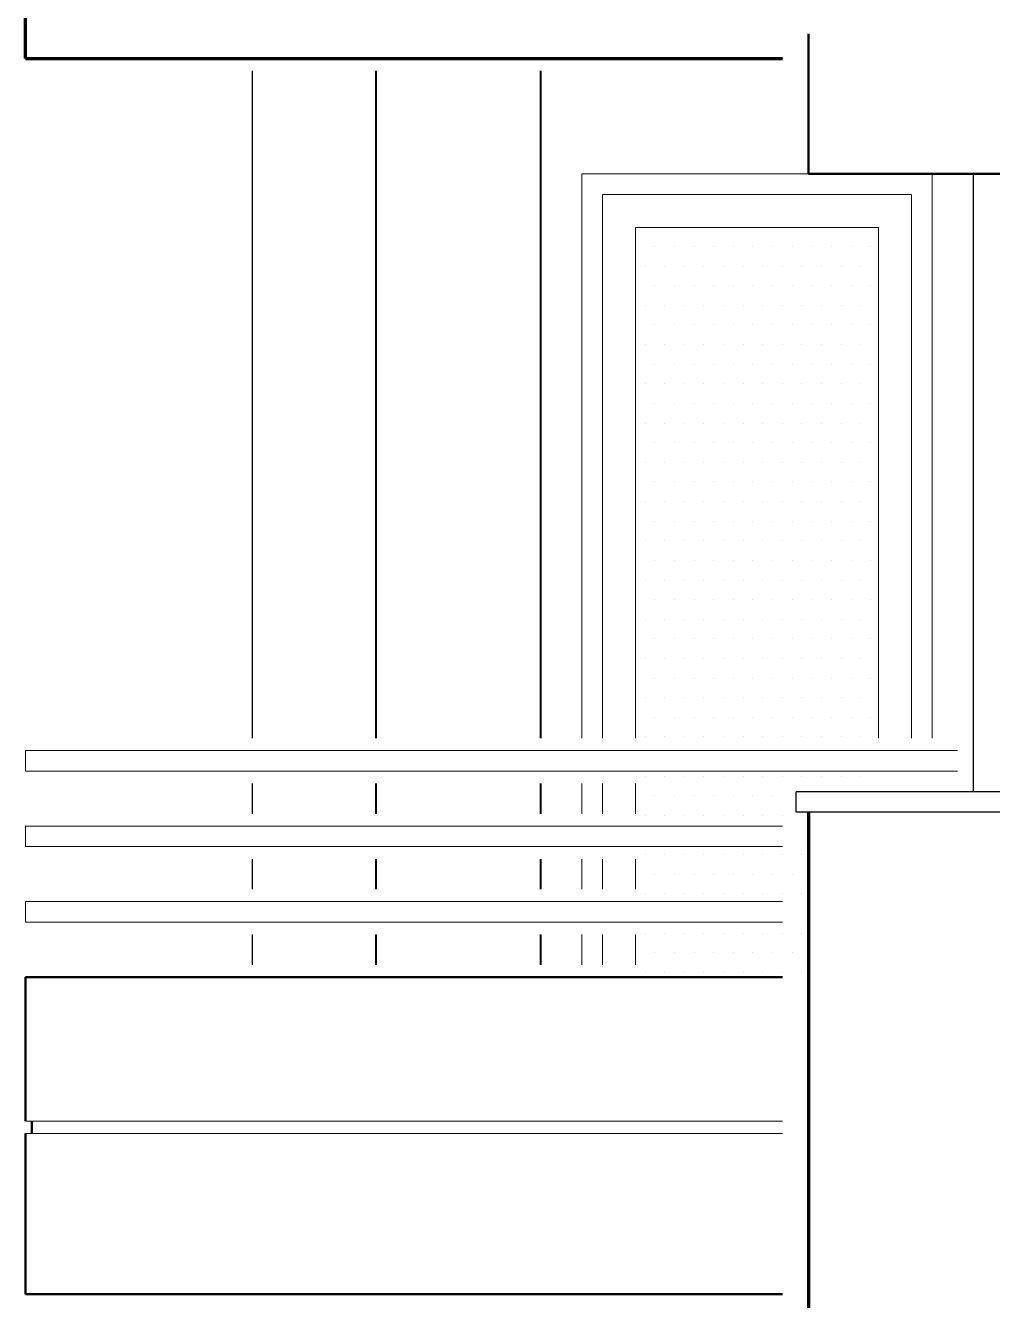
# Model space of a CAD drawing. Header units: millimetres. Extents: x 2016.56 to 2021.8, y 13721.83 to 13722.48.
# Drawn here: x 2020.4136 to 2020.4605, y 13722.3362 to 13722.3981 of the extents above; entities that cross this region are included whole.
import ezdxf

# ---------------------------------------------------------------- set-up
doc = ezdxf.new("R2010")
doc.units = ezdxf.units.MM
doc.layers.get('0').update_dxf_attribs({"lineweight": 20})
for name, color, linetype, lineweight in [('0.3', 150, 'Continuous', 30), ('0.5', 200, 'Continuous', 50), ('0.7', 20, 'Continuous', 70), ('1.2', 120, 'Continuous', 120), ('DUVAR', 4, 'Continuous', 40), ('PENCERE', 3, 'Continuous', 13)]:
    doc.layers.add(name, color=color, linetype=linetype, lineweight=lineweight)

msp = doc.modelspace()

# ---------------------------------------------------------------- linework, layer by layer
for p, q in [((2020.451602, 13722.390938), (2020.440602, 13722.390938)), ((2020.440602, 13722.390938), (2020.440602, 13722.363538)), ((2020.457602, 13722.390938), (2020.457602, 13722.363538)), ((2020.456602, 13722.389938), (2020.441602, 13722.389938)), ((2020.441602, 13722.389938), (2020.441602, 13722.363538)), ((2020.456602, 13722.389938), (2020.456602, 13722.363538)), ((2020.455002, 13722.388338), (2020.443202, 13722.388338)), ((2020.443202, 13722.388338), (2020.443202, 13722.363538)), ((2020.455002, 13722.388338), (2020.455002, 13722.363538)), ((2020.444147, 13722.387409), (2020.444147, 13722.387409)), ((2020.445099, 13722.387409), (2020.445099, 13722.387409)), ((2020.446052, 13722.387409), (2020.446052, 13722.387409)), ((2020.447004, 13722.387409), (2020.447004, 13722.387409)), ((2020.447957, 13722.387409), (2020.447957, 13722.387409)), ((2020.448909, 13722.387409), (2020.448909, 13722.387409)), ((2020.449862, 13722.387409), (2020.449862, 13722.387409)), ((2020.450814, 13722.387409), (2020.450814, 13722.387409)), ((2020.451767, 13722.387409), (2020.451767, 13722.387409)), ((2020.452719, 13722.387409), (2020.452719, 13722.387409)), ((2020.453672, 13722.387409), (2020.453672, 13722.387409)), ((2020.454624, 13722.387409), (2020.454624, 13722.387409)), ((2020.443671, 13722.386457), (2020.443671, 13722.386457)), ((2020.444623, 13722.386457), (2020.444623, 13722.386457)), ((2020.445576, 13722.386457), (2020.445576, 13722.386457)), ((2020.446528, 13722.386457), (2020.446528, 13722.386457)), ((2020.447481, 13722.386457), (2020.447481, 13722.386457)), ((2020.448433, 13722.386457), (2020.448433, 13722.386457)), ((2020.449386, 13722.386457), (2020.449386, 13722.386457)), ((2020.450338, 13722.386457), (2020.450338, 13722.386457)), ((2020.451291, 13722.386457), (2020.451291, 13722.386457)), ((2020.452243, 13722.386457), (2020.452243, 13722.386457)), ((2020.453196, 13722.386457), (2020.453196, 13722.386457)), ((2020.454148, 13722.386457), (2020.454148, 13722.386457)), ((2020.444147, 13722.385504), (2020.444147, 13722.385504)), ((2020.445099, 13722.385504), (2020.445099, 13722.385504)), ((2020.446052, 13722.385504), (2020.446052, 13722.385504)), ((2020.447004, 13722.385504), (2020.447004, 13722.385504)), ((2020.447957, 13722.385504), (2020.447957, 13722.385504)), ((2020.448909, 13722.385504), (2020.448909, 13722.385504)), ((2020.449862, 13722.385504), (2020.449862, 13722.385504)), ((2020.450814, 13722.385504), (2020.450814, 13722.385504)), ((2020.451767, 13722.385504), (2020.451767, 13722.385504)), ((2020.452719, 13722.385504), (2020.452719, 13722.385504)), ((2020.453672, 13722.385504), (2020.453672, 13722.385504)), ((2020.454624, 13722.385504), (2020.454624, 13722.385504)), ((2020.443671, 13722.384552), (2020.443671, 13722.384552)), ((2020.444623, 13722.384552), (2020.444623, 13722.384552)), ((2020.445576, 13722.384552), (2020.445576, 13722.384552)), ((2020.446528, 13722.384552), (2020.446528, 13722.384552)), ((2020.447481, 13722.384552), (2020.447481, 13722.384552)), ((2020.448433, 13722.384552), (2020.448433, 13722.384552)), ((2020.449386, 13722.384552), (2020.449386, 13722.384552)), ((2020.450338, 13722.384552), (2020.450338, 13722.384552)), ((2020.451291, 13722.384552), (2020.451291, 13722.384552)), ((2020.452243, 13722.384552), (2020.452243, 13722.384552)), ((2020.453196, 13722.384552), (2020.453196, 13722.384552)), ((2020.454148, 13722.384552), (2020.454148, 13722.384552)), ((2020.444147, 13722.383599), (2020.444147, 13722.383599)), ((2020.445099, 13722.383599), (2020.445099, 13722.383599)), ((2020.446052, 13722.383599), (2020.446052, 13722.383599)), ((2020.447004, 13722.383599), (2020.447004, 13722.383599)), ((2020.447957, 13722.383599), (2020.447957, 13722.383599)), ((2020.448909, 13722.383599), (2020.448909, 13722.383599)), ((2020.449862, 13722.383599), (2020.449862, 13722.383599)), ((2020.450814, 13722.383599), (2020.450814, 13722.383599)), ((2020.451767, 13722.383599), (2020.451767, 13722.383599)), ((2020.452719, 13722.383599), (2020.452719, 13722.383599)), ((2020.453672, 13722.383599), (2020.453672, 13722.383599)), ((2020.454624, 13722.383599), (2020.454624, 13722.383599)), ((2020.443671, 13722.382647), (2020.443671, 13722.382647)), ((2020.444623, 13722.382647), (2020.444623, 13722.382647)), ((2020.445576, 13722.382647), (2020.445576, 13722.382647)), ((2020.446528, 13722.382647), (2020.446528, 13722.382647)), ((2020.447481, 13722.382647), (2020.447481, 13722.382647)), ((2020.448433, 13722.382647), (2020.448433, 13722.382647)), ((2020.449386, 13722.382647), (2020.449386, 13722.382647)), ((2020.450338, 13722.382647), (2020.450338, 13722.382647)), ((2020.451291, 13722.382647), (2020.451291, 13722.382647)), ((2020.452243, 13722.382647), (2020.452243, 13722.382647)), ((2020.453196, 13722.382647), (2020.453196, 13722.382647)), ((2020.454148, 13722.382647), (2020.454148, 13722.382647)), ((2020.444147, 13722.381694), (2020.444147, 13722.381694)), ((2020.445099, 13722.381694), (2020.445099, 13722.381694)), ((2020.446052, 13722.381694), (2020.446052, 13722.381694)), ((2020.447004, 13722.381694), (2020.447004, 13722.381694)), ((2020.447957, 13722.381694), (2020.447957, 13722.381694)), ((2020.448909, 13722.381694), (2020.448909, 13722.381694)), ((2020.449862, 13722.381694), (2020.449862, 13722.381694)), ((2020.450814, 13722.381694), (2020.450814, 13722.381694)), ((2020.451767, 13722.381694), (2020.451767, 13722.381694)), ((2020.452719, 13722.381694), (2020.452719, 13722.381694)), ((2020.453672, 13722.381694), (2020.453672, 13722.381694)), ((2020.454624, 13722.381694), (2020.454624, 13722.381694)), ((2020.443671, 13722.380742), (2020.443671, 13722.380742)), ((2020.444623, 13722.380742), (2020.444623, 13722.380742)), ((2020.445576, 13722.380742), (2020.445576, 13722.380742)), ((2020.446528, 13722.380742), (2020.446528, 13722.380742)), ((2020.447481, 13722.380742), (2020.447481, 13722.380742)), ((2020.448433, 13722.380742), (2020.448433, 13722.380742)), ((2020.449386, 13722.380742), (2020.449386, 13722.380742)), ((2020.450338, 13722.380742), (2020.450338, 13722.380742)), ((2020.451291, 13722.380742), (2020.451291, 13722.380742)), ((2020.452243, 13722.380742), (2020.452243, 13722.380742)), ((2020.453196, 13722.380742), (2020.453196, 13722.380742)), ((2020.454148, 13722.380742), (2020.454148, 13722.380742)), ((2020.444147, 13722.379789), (2020.444147, 13722.379789)), ((2020.445099, 13722.379789), (2020.445099, 13722.379789)), ((2020.446052, 13722.379789), (2020.446052, 13722.379789)), ((2020.447004, 13722.379789), (2020.447004, 13722.379789)), ((2020.447957, 13722.379789), (2020.447957, 13722.379789)), ((2020.448909, 13722.379789), (2020.448909, 13722.379789)), ((2020.449862, 13722.379789), (2020.449862, 13722.379789)), ((2020.450814, 13722.379789), (2020.450814, 13722.379789)), ((2020.451767, 13722.379789), (2020.451767, 13722.379789)), ((2020.452719, 13722.379789), (2020.452719, 13722.379789)), ((2020.453672, 13722.379789), (2020.453672, 13722.379789)), ((2020.454624, 13722.379789), (2020.454624, 13722.379789)), ((2020.443671, 13722.378837), (2020.443671, 13722.378837)), ((2020.444623, 13722.378837), (2020.444623, 13722.378837)), ((2020.445576, 13722.378837), (2020.445576, 13722.378837)), ((2020.446528, 13722.378837), (2020.446528, 13722.378837)), ((2020.447481, 13722.378837), (2020.447481, 13722.378837)), ((2020.448433, 13722.378837), (2020.448433, 13722.378837)), ((2020.449386, 13722.378837), (2020.449386, 13722.378837)), ((2020.450338, 13722.378837), (2020.450338, 13722.378837)), ((2020.451291, 13722.378837), (2020.451291, 13722.378837)), ((2020.452243, 13722.378837), (2020.452243, 13722.378837)), ((2020.453196, 13722.378837), (2020.453196, 13722.378837)), ((2020.454148, 13722.378837), (2020.454148, 13722.378837)), ((2020.444147, 13722.377884), (2020.444147, 13722.377884)), ((2020.445099, 13722.377884), (2020.445099, 13722.377884)), ((2020.446052, 13722.377884), (2020.446052, 13722.377884)), ((2020.447004, 13722.377884), (2020.447004, 13722.377884)), ((2020.447957, 13722.377884), (2020.447957, 13722.377884)), ((2020.448909, 13722.377884), (2020.448909, 13722.377884)), ((2020.449862, 13722.377884), (2020.449862, 13722.377884)), ((2020.450814, 13722.377884), (2020.450814, 13722.377884)), ((2020.451767, 13722.377884), (2020.451767, 13722.377884)), ((2020.452719, 13722.377884), (2020.452719, 13722.377884)), ((2020.453672, 13722.377884), (2020.453672, 13722.377884)), ((2020.454624, 13722.377884), (2020.454624, 13722.377884)), ((2020.443671, 13722.376932), (2020.443671, 13722.376932)), ((2020.444623, 13722.376932), (2020.444623, 13722.376932)), ((2020.445576, 13722.376932), (2020.445576, 13722.376932)), ((2020.446528, 13722.376932), (2020.446528, 13722.376932)), ((2020.447481, 13722.376932), (2020.447481, 13722.376932)), ((2020.448433, 13722.376932), (2020.448433, 13722.376932)), ((2020.449386, 13722.376932), (2020.449386, 13722.376932)), ((2020.450338, 13722.376932), (2020.450338, 13722.376932)), ((2020.451291, 13722.376932), (2020.451291, 13722.376932)), ((2020.452243, 13722.376932), (2020.452243, 13722.376932)), ((2020.453196, 13722.376932), (2020.453196, 13722.376932)), ((2020.454148, 13722.376932), (2020.454148, 13722.376932)), ((2020.444147, 13722.375979), (2020.444147, 13722.375979)), ((2020.445099, 13722.375979), (2020.445099, 13722.375979)), ((2020.446052, 13722.375979), (2020.446052, 13722.375979)), ((2020.447004, 13722.375979), (2020.447004, 13722.375979)), ((2020.447957, 13722.375979), (2020.447957, 13722.375979)), ((2020.448909, 13722.375979), (2020.448909, 13722.375979)), ((2020.449862, 13722.375979), (2020.449862, 13722.375979)), ((2020.450814, 13722.375979), (2020.450814, 13722.375979)), ((2020.451767, 13722.375979), (2020.451767, 13722.375979)), ((2020.452719, 13722.375979), (2020.452719, 13722.375979)), ((2020.453672, 13722.375979), (2020.453672, 13722.375979)), ((2020.454624, 13722.375979), (2020.454624, 13722.375979)), ((2020.443671, 13722.375027), (2020.443671, 13722.375027)), ((2020.444623, 13722.375027), (2020.444623, 13722.375027)), ((2020.445576, 13722.375027), (2020.445576, 13722.375027)), ((2020.446528, 13722.375027), (2020.446528, 13722.375027)), ((2020.447481, 13722.375027), (2020.447481, 13722.375027)), ((2020.448433, 13722.375027), (2020.448433, 13722.375027)), ((2020.449386, 13722.375027), (2020.449386, 13722.375027)), ((2020.450338, 13722.375027), (2020.450338, 13722.375027)), ((2020.451291, 13722.375027), (2020.451291, 13722.375027)), ((2020.452243, 13722.375027), (2020.452243, 13722.375027)), ((2020.453196, 13722.375027), (2020.453196, 13722.375027)), ((2020.454148, 13722.375027), (2020.454148, 13722.375027)), ((2020.444147, 13722.374074), (2020.444147, 13722.374074)), ((2020.445099, 13722.374074), (2020.445099, 13722.374074)), ((2020.446052, 13722.374074), (2020.446052, 13722.374074)), ((2020.447004, 13722.374074), (2020.447004, 13722.374074)), ((2020.447957, 13722.374074), (2020.447957, 13722.374074)), ((2020.448909, 13722.374074), (2020.448909, 13722.374074)), ((2020.449862, 13722.374074), (2020.449862, 13722.374074)), ((2020.450814, 13722.374074), (2020.450814, 13722.374074)), ((2020.451767, 13722.374074), (2020.451767, 13722.374074)), ((2020.452719, 13722.374074), (2020.452719, 13722.374074)), ((2020.453672, 13722.374074), (2020.453672, 13722.374074)), ((2020.454624, 13722.374074), (2020.454624, 13722.374074)), ((2020.443671, 13722.373122), (2020.443671, 13722.373122)), ((2020.444623, 13722.373122), (2020.444623, 13722.373122)), ((2020.445576, 13722.373122), (2020.445576, 13722.373122)), ((2020.446528, 13722.373122), (2020.446528, 13722.373122)), ((2020.447481, 13722.373122), (2020.447481, 13722.373122)), ((2020.448433, 13722.373122), (2020.448433, 13722.373122)), ((2020.449386, 13722.373122), (2020.449386, 13722.373122)), ((2020.450338, 13722.373122), (2020.450338, 13722.373122)), ((2020.451291, 13722.373122), (2020.451291, 13722.373122)), ((2020.452243, 13722.373122), (2020.452243, 13722.373122)), ((2020.453196, 13722.373122), (2020.453196, 13722.373122)), ((2020.454148, 13722.373122), (2020.454148, 13722.373122)), ((2020.444147, 13722.372169), (2020.444147, 13722.372169)), ((2020.445099, 13722.372169), (2020.445099, 13722.372169)), ((2020.446052, 13722.372169), (2020.446052, 13722.372169)), ((2020.447004, 13722.372169), (2020.447004, 13722.372169)), ((2020.447957, 13722.372169), (2020.447957, 13722.372169)), ((2020.448909, 13722.372169), (2020.448909, 13722.372169)), ((2020.449862, 13722.372169), (2020.449862, 13722.372169)), ((2020.450814, 13722.372169), (2020.450814, 13722.372169)), ((2020.451767, 13722.372169), (2020.451767, 13722.372169)), ((2020.452719, 13722.372169), (2020.452719, 13722.372169)), ((2020.453672, 13722.372169), (2020.453672, 13722.372169)), ((2020.454624, 13722.372169), (2020.454624, 13722.372169)), ((2020.443671, 13722.371217), (2020.443671, 13722.371217)), ((2020.444623, 13722.371217), (2020.444623, 13722.371217)), ((2020.445576, 13722.371217), (2020.445576, 13722.371217)), ((2020.446528, 13722.371217), (2020.446528, 13722.371217)), ((2020.447481, 13722.371217), (2020.447481, 13722.371217)), ((2020.448433, 13722.371217), (2020.448433, 13722.371217)), ((2020.449386, 13722.371217), (2020.449386, 13722.371217)), ((2020.450338, 13722.371217), (2020.450338, 13722.371217)), ((2020.451291, 13722.371217), (2020.451291, 13722.371217)), ((2020.452243, 13722.371217), (2020.452243, 13722.371217)), ((2020.453196, 13722.371217), (2020.453196, 13722.371217)), ((2020.454148, 13722.371217), (2020.454148, 13722.371217)), ((2020.444147, 13722.370264), (2020.444147, 13722.370264)), ((2020.445099, 13722.370264), (2020.445099, 13722.370264)), ((2020.446052, 13722.370264), (2020.446052, 13722.370264)), ((2020.447004, 13722.370264), (2020.447004, 13722.370264)), ((2020.447957, 13722.370264), (2020.447957, 13722.370264)), ((2020.448909, 13722.370264), (2020.448909, 13722.370264)), ((2020.449862, 13722.370264), (2020.449862, 13722.370264)), ((2020.450814, 13722.370264), (2020.450814, 13722.370264)), ((2020.451767, 13722.370264), (2020.451767, 13722.370264)), ((2020.452719, 13722.370264), (2020.452719, 13722.370264)), ((2020.453672, 13722.370264), (2020.453672, 13722.370264)), ((2020.454624, 13722.370264), (2020.454624, 13722.370264)), ((2020.443671, 13722.369312), (2020.443671, 13722.369312)), ((2020.444623, 13722.369312), (2020.444623, 13722.369312)), ((2020.445576, 13722.369312), (2020.445576, 13722.369312)), ((2020.446528, 13722.369312), (2020.446528, 13722.369312)), ((2020.447481, 13722.369312), (2020.447481, 13722.369312)), ((2020.448433, 13722.369312), (2020.448433, 13722.369312)), ((2020.449386, 13722.369312), (2020.449386, 13722.369312)), ((2020.450338, 13722.369312), (2020.450338, 13722.369312)), ((2020.451291, 13722.369312), (2020.451291, 13722.369312)), ((2020.452243, 13722.369312), (2020.452243, 13722.369312)), ((2020.453196, 13722.369312), (2020.453196, 13722.369312)), ((2020.454148, 13722.369312), (2020.454148, 13722.369312)), ((2020.444147, 13722.368359), (2020.444147, 13722.368359)), ((2020.445099, 13722.368359), (2020.445099, 13722.368359)), ((2020.446052, 13722.368359), (2020.446052, 13722.368359)), ((2020.447004, 13722.368359), (2020.447004, 13722.368359)), ((2020.447957, 13722.368359), (2020.447957, 13722.368359)), ((2020.448909, 13722.368359), (2020.448909, 13722.368359)), ((2020.449862, 13722.368359), (2020.449862, 13722.368359)), ((2020.450814, 13722.368359), (2020.450814, 13722.368359)), ((2020.451767, 13722.368359), (2020.451767, 13722.368359)), ((2020.452719, 13722.368359), (2020.452719, 13722.368359)), ((2020.453672, 13722.368359), (2020.453672, 13722.368359)), ((2020.454624, 13722.368359), (2020.454624, 13722.368359)), ((2020.443671, 13722.367407), (2020.443671, 13722.367407)), ((2020.444623, 13722.367407), (2020.444623, 13722.367407)), ((2020.445576, 13722.367407), (2020.445576, 13722.367407)), ((2020.446528, 13722.367407), (2020.446528, 13722.367407)), ((2020.447481, 13722.367407), (2020.447481, 13722.367407)), ((2020.448433, 13722.367407), (2020.448433, 13722.367407)), ((2020.449386, 13722.367407), (2020.449386, 13722.367407)), ((2020.450338, 13722.367407), (2020.450338, 13722.367407)), ((2020.451291, 13722.367407), (2020.451291, 13722.367407)), ((2020.452243, 13722.367407), (2020.452243, 13722.367407)), ((2020.453196, 13722.367407), (2020.453196, 13722.367407)), ((2020.454148, 13722.367407), (2020.454148, 13722.367407)), ((2020.444147, 13722.366454), (2020.444147, 13722.366454)), ((2020.445099, 13722.366454), (2020.445099, 13722.366454)), ((2020.446052, 13722.366454), (2020.446052, 13722.366454)), ((2020.447004, 13722.366454), (2020.447004, 13722.366454)), ((2020.447957, 13722.366454), (2020.447957, 13722.366454)), ((2020.448909, 13722.366454), (2020.448909, 13722.366454)), ((2020.449862, 13722.366454), (2020.449862, 13722.366454)), ((2020.450814, 13722.366454), (2020.450814, 13722.366454)), ((2020.451767, 13722.366454), (2020.451767, 13722.366454)), ((2020.452719, 13722.366454), (2020.452719, 13722.366454)), ((2020.453672, 13722.366454), (2020.453672, 13722.366454)), ((2020.454624, 13722.366454), (2020.454624, 13722.366454)), ((2020.443671, 13722.365502), (2020.443671, 13722.365502)), ((2020.444623, 13722.365502), (2020.444623, 13722.365502)), ((2020.445576, 13722.365502), (2020.445576, 13722.365502)), ((2020.446528, 13722.365502), (2020.446528, 13722.365502)), ((2020.447481, 13722.365502), (2020.447481, 13722.365502)), ((2020.448433, 13722.365502), (2020.448433, 13722.365502)), ((2020.449386, 13722.365502), (2020.449386, 13722.365502)), ((2020.450338, 13722.365502), (2020.450338, 13722.365502)), ((2020.451291, 13722.365502), (2020.451291, 13722.365502)), ((2020.452243, 13722.365502), (2020.452243, 13722.365502)), ((2020.453196, 13722.365502), (2020.453196, 13722.365502)), ((2020.454148, 13722.365502), (2020.454148, 13722.365502)), ((2020.444147, 13722.364549), (2020.444147, 13722.364549)), ((2020.445099, 13722.364549), (2020.445099, 13722.364549)), ((2020.446052, 13722.364549), (2020.446052, 13722.364549)), ((2020.447004, 13722.364549), (2020.447004, 13722.364549)), ((2020.447957, 13722.364549), (2020.447957, 13722.364549)), ((2020.448909, 13722.364549), (2020.448909, 13722.364549)), ((2020.449862, 13722.364549), (2020.449862, 13722.364549)), ((2020.450814, 13722.364549), (2020.450814, 13722.364549)), ((2020.451767, 13722.364549), (2020.451767, 13722.364549)), ((2020.452719, 13722.364549), (2020.452719, 13722.364549)), ((2020.453672, 13722.364549), (2020.453672, 13722.364549)), ((2020.454624, 13722.364549), (2020.454624, 13722.364549)), ((2020.443671, 13722.363597), (2020.443671, 13722.363597)), ((2020.444623, 13722.363597), (2020.444623, 13722.363597)), ((2020.445576, 13722.363597), (2020.445576, 13722.363597)), ((2020.446528, 13722.363597), (2020.446528, 13722.363597)), ((2020.447481, 13722.363597), (2020.447481, 13722.363597)), ((2020.448433, 13722.363597), (2020.448433, 13722.363597)), ((2020.449386, 13722.363597), (2020.449386, 13722.363597)), ((2020.450338, 13722.363597), (2020.450338, 13722.363597)), ((2020.451291, 13722.363597), (2020.451291, 13722.363597)), ((2020.452243, 13722.363597), (2020.452243, 13722.363597)), ((2020.453196, 13722.363597), (2020.453196, 13722.363597)), ((2020.454148, 13722.363597), (2020.454148, 13722.363597)), ((2020.458845, 13722.362938), (2020.413602, 13722.362938)), ((2020.413602, 13722.361938), (2020.413602, 13722.362938)), ((2020.413602, 13722.361938), (2020.413602, 13722.362938)), ((2020.458845, 13722.361938), (2020.413602, 13722.361938)), ((2020.443671, 13722.361692), (2020.443671, 13722.361692)), ((2020.444623, 13722.361692), (2020.444623, 13722.361692)), ((2020.445576, 13722.361692), (2020.445576, 13722.361692)), ((2020.446528, 13722.361692), (2020.446528, 13722.361692)), ((2020.447481, 13722.361692), (2020.447481, 13722.361692)), ((2020.448433, 13722.361692), (2020.448433, 13722.361692)), ((2020.449386, 13722.361692), (2020.449386, 13722.361692)), ((2020.450338, 13722.361692), (2020.450338, 13722.361692)), ((2020.451291, 13722.361692), (2020.451291, 13722.361692)), ((2020.452243, 13722.361692), (2020.452243, 13722.361692)), ((2020.453196, 13722.361692), (2020.453196, 13722.361692)), ((2020.454148, 13722.361692), (2020.454148, 13722.361692)), ((2020.440602, 13722.361338), (2020.440602, 13722.359871)), ((2020.441602, 13722.361338), (2020.441602, 13722.359871)), ((2020.443202, 13722.361338), (2020.443202, 13722.359871)), ((2020.444147, 13722.360739), (2020.444147, 13722.360739)), ((2020.445099, 13722.360739), (2020.445099, 13722.360739)), ((2020.446052, 13722.360739), (2020.446052, 13722.360739)), ((2020.447004, 13722.360739), (2020.447004, 13722.360739)), ((2020.447957, 13722.360739), (2020.447957, 13722.360739)), ((2020.448909, 13722.360739), (2020.448909, 13722.360739)), ((2020.449862, 13722.360739), (2020.449862, 13722.360739)), ((2020.450814, 13722.360739), (2020.450814, 13722.360739)), ((2020.443671, 13722.359787), (2020.443671, 13722.359787)), ((2020.444623, 13722.359787), (2020.444623, 13722.359787)), ((2020.445576, 13722.359787), (2020.445576, 13722.359787)), ((2020.446528, 13722.359787), (2020.446528, 13722.359787)), ((2020.447481, 13722.359787), (2020.447481, 13722.359787)), ((2020.448433, 13722.359787), (2020.448433, 13722.359787)), ((2020.449386, 13722.359787), (2020.449386, 13722.359787)), ((2020.450338, 13722.359787), (2020.450338, 13722.359787)), ((2020.451291, 13722.359787), (2020.451291, 13722.359787)), ((2020.450349, 13722.359271), (2020.413602, 13722.359271)), ((2020.413602, 13722.358271), (2020.413602, 13722.359271)), ((2020.413602, 13722.358271), (2020.413602, 13722.359271)), ((2020.450349, 13722.358271), (2020.413602, 13722.358271)), ((2020.443671, 13722.357882), (2020.443671, 13722.357882)), ((2020.444623, 13722.357882), (2020.444623, 13722.357882)), ((2020.445576, 13722.357882), (2020.445576, 13722.357882)), ((2020.446528, 13722.357882), (2020.446528, 13722.357882)), ((2020.447481, 13722.357882), (2020.447481, 13722.357882)), ((2020.448433, 13722.357882), (2020.448433, 13722.357882)), ((2020.449386, 13722.357882), (2020.449386, 13722.357882)), ((2020.450338, 13722.357882), (2020.450338, 13722.357882)), ((2020.451291, 13722.357882), (2020.451291, 13722.357882)), ((2020.440602, 13722.357671), (2020.440602, 13722.356204)), ((2020.441602, 13722.357671), (2020.441602, 13722.356204)), ((2020.443202, 13722.357671), (2020.443202, 13722.356204)), ((2020.444147, 13722.356929), (2020.444147, 13722.356929)), ((2020.445099, 13722.356929), (2020.445099, 13722.356929)), ((2020.446052, 13722.356929), (2020.446052, 13722.356929)), ((2020.447004, 13722.356929), (2020.447004, 13722.356929)), ((2020.447957, 13722.356929), (2020.447957, 13722.356929)), ((2020.448909, 13722.356929), (2020.448909, 13722.356929)), ((2020.449862, 13722.356929), (2020.449862, 13722.356929)), ((2020.450814, 13722.356929), (2020.450814, 13722.356929)), ((2020.443671, 13722.355977), (2020.443671, 13722.355977)), ((2020.444623, 13722.355977), (2020.444623, 13722.355977)), ((2020.445576, 13722.355977), (2020.445576, 13722.355977)), ((2020.446528, 13722.355977), (2020.446528, 13722.355977)), ((2020.447481, 13722.355977), (2020.447481, 13722.355977)), ((2020.448433, 13722.355977), (2020.448433, 13722.355977)), ((2020.449386, 13722.355977), (2020.449386, 13722.355977)), ((2020.450338, 13722.355977), (2020.450338, 13722.355977)), ((2020.451291, 13722.355977), (2020.451291, 13722.355977)), ((2020.450349, 13722.355604), (2020.413602, 13722.355604)), ((2020.413602, 13722.354604), (2020.413602, 13722.355604)), ((2020.413602, 13722.354604), (2020.413602, 13722.355604)), ((2020.450349, 13722.354604), (2020.413602, 13722.354604)), ((2020.440602, 13722.354004), (2020.440602, 13722.352538)), ((2020.441602, 13722.354004), (2020.441602, 13722.352538)), ((2020.443202, 13722.354004), (2020.443202, 13722.352538)), ((2020.443671, 13722.354072), (2020.443671, 13722.354072)), ((2020.444623, 13722.354072), (2020.444623, 13722.354072)), ((2020.445576, 13722.354072), (2020.445576, 13722.354072)), ((2020.446528, 13722.354072), (2020.446528, 13722.354072)), ((2020.447481, 13722.354072), (2020.447481, 13722.354072)), ((2020.448433, 13722.354072), (2020.448433, 13722.354072)), ((2020.449386, 13722.354072), (2020.449386, 13722.354072)), ((2020.450338, 13722.354072), (2020.450338, 13722.354072)), ((2020.451291, 13722.354072), (2020.451291, 13722.354072)), ((2020.444147, 13722.353119), (2020.444147, 13722.353119)), ((2020.445099, 13722.353119), (2020.445099, 13722.353119)), ((2020.446052, 13722.353119), (2020.446052, 13722.353119)), ((2020.447004, 13722.353119), (2020.447004, 13722.353119)), ((2020.447957, 13722.353119), (2020.447957, 13722.353119)), ((2020.448909, 13722.353119), (2020.448909, 13722.353119)), ((2020.449862, 13722.353119), (2020.449862, 13722.353119)), ((2020.450814, 13722.353119), (2020.450814, 13722.353119)), ((2020.443671, 13722.352167), (2020.443671, 13722.352167)), ((2020.444623, 13722.352167), (2020.444623, 13722.352167)), ((2020.445576, 13722.352167), (2020.445576, 13722.352167)), ((2020.446528, 13722.352167), (2020.446528, 13722.352167)), ((2020.447481, 13722.352167), (2020.447481, 13722.352167)), ((2020.448433, 13722.352167), (2020.448433, 13722.352167)), ((2020.449386, 13722.352167), (2020.449386, 13722.352167)), ((2020.450338, 13722.352167), (2020.450338, 13722.352167)), ((2020.451291, 13722.352167), (2020.451291, 13722.352167))]:
    msp.add_line(p, q)
at = {"layer": '0.3'}
for p, q in [((2020.424602, 13722.395938), (2020.424602, 13722.363538)), ((2020.459602, 13722.390938), (2020.459602, 13722.360938)), ((2020.424602, 13722.361338), (2020.424602, 13722.359871)), ((2020.507202, 13722.360938), (2020.451002, 13722.360938)), ((2020.451002, 13722.359938), (2020.451002, 13722.360938)), ((2020.507202, 13722.359938), (2020.451002, 13722.359938)), ((2020.424602, 13722.357671), (2020.424602, 13722.356204)), ((2020.424602, 13722.354004), (2020.424602, 13722.352538))]:
    msp.add_line(p, q, dxfattribs=at)
at = {"layer": '0.5'}
for p, q in [((2020.451602, 13722.397738), (2020.451602, 13722.390938)), ((2020.451602, 13722.390938), (2020.506602, 13722.390938)), ((2020.413602, 13722.351938), (2020.450349, 13722.351938)), ((2020.413602, 13722.344938), (2020.413602, 13722.351938)), ((2020.413902, 13722.344938), (2020.413902, 13722.344338)), ((2020.413602, 13722.336538), (2020.413602, 13722.344338)), ((2020.413602, 13722.336538), (2020.450349, 13722.336538))]:
    msp.add_line(p, q, dxfattribs=at)
at = {"layer": '0.7'}
for q in [(2020.413602, 13722.404338), (2020.450349, 13722.396538)]:
    msp.add_line((2020.413602, 13722.396538), q, dxfattribs=at)
at = {"layer": '1.2'}
msp.add_line((2020.451602, 13722.359938), (2020.451602, 13722.330938), dxfattribs=at)
at = {"layer": 'DUVAR'}
for p, q in [((2020.430602, 13722.395938), (2020.430602, 13722.363538)), ((2020.438602, 13722.395938), (2020.438602, 13722.363538)), ((2020.430602, 13722.361338), (2020.430602, 13722.359871)), ((2020.438602, 13722.361338), (2020.438602, 13722.359871)), ((2020.430602, 13722.357671), (2020.430602, 13722.356204)), ((2020.438602, 13722.357671), (2020.438602, 13722.356204)), ((2020.430602, 13722.354004), (2020.430602, 13722.352538)), ((2020.438602, 13722.354004), (2020.438602, 13722.352538))]:
    msp.add_line(p, q, dxfattribs=at)
at = {"layer": 'PENCERE'}
for p, q in [((2020.413602, 13722.344938), (2020.450349, 13722.344938)), ((2020.413602, 13722.344338), (2020.450349, 13722.344338))]:
    msp.add_line(p, q, dxfattribs=at)

doc.saveas('drawing.dxf')
